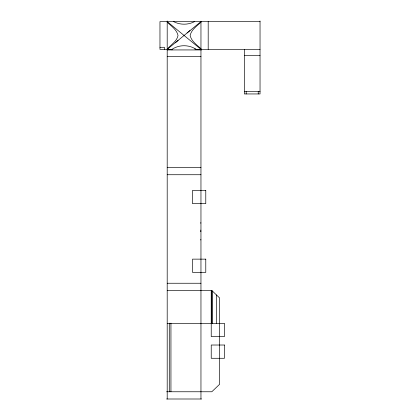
<?xml version="1.0" encoding="UTF-8"?>
<svg xmlns="http://www.w3.org/2000/svg" width="420" height="420" viewBox="0 0 420 420"><rect width="100%" height="100%" fill="white"/><g stroke="black" fill="none" stroke-linecap="round" stroke-linejoin="round"><path stroke-width="0.63" d="M167.197 22.129C171.229 26.15 176.778 29.61 178.033 35.469C176.904 41.59 170.683 44.641 167.197 49.334L200.959 21.604L200.959 399M189.998 30.524L187.047 32.98M175.266 42.809L178.159 40.415M201.558 21.604C197.342 25.799 191.483 29.369 190.124 35.469C191.483 41.57 197.342 45.14 201.558 49.334L201.558 49.938L167.197 49.938M260.038 21.604L159.962 21.604L159.962 49.334L171.959 49.334C179.303 44.504 188.853 44.541 196.198 49.334M194.576 21.604C188.076 25.058 180.075 25.058 173.576 21.604M159.962 47.297L164.399 47.297L164.399 49.334M260.038 49.334L194.985 49.334L194.985 48.673M244.361 55.361L260.038 55.361M167.197 56.569L200.959 56.569M244.361 91.534L260.038 91.534M167.197 167.496L200.959 167.496M167.197 174.731L200.959 174.731M200.356 222.962L200.959 222.962M200.356 230.197L200.959 230.197M200.356 231.404L200.959 231.404M200.356 239.841L200.959 239.841M167.197 283.248L200.959 283.248M167.197 290.483L211.806 290.483L219.639 297.995L219.639 384.253L211.806 391.766L167.716 391.766M167.197 323.316L224.464 323.316L224.464 336.578L211.228 336.578L211.228 290.483M166.593 391.766L167.197 391.766M166.593 399L201.558 399M167.197 21.604L200.959 49.334M260.038 21L260.038 93.949L244.361 93.949L244.361 49.334M258.232 91.534L258.232 93.949M246.172 91.534L246.172 93.949M216.452 294.935L216.452 323.316M212.294 290.95L212.294 323.316M211.806 290.483L211.806 323.316M208.194 21.604L208.194 49.334M171.959 49.334L171.959 49.938M170.945 323.153L170.945 391.766M169.286 323.153L169.286 391.766M167.197 21L167.197 399M205.779 190.407L192.518 190.407L192.518 203.668L205.779 203.668L205.779 190.407M205.779 259.135L192.518 259.135L192.518 272.396L205.779 272.396L205.779 259.135M224.464 345.019L211.228 345.019L211.228 358.281L224.464 358.281L224.464 345.019"/></g></svg>
